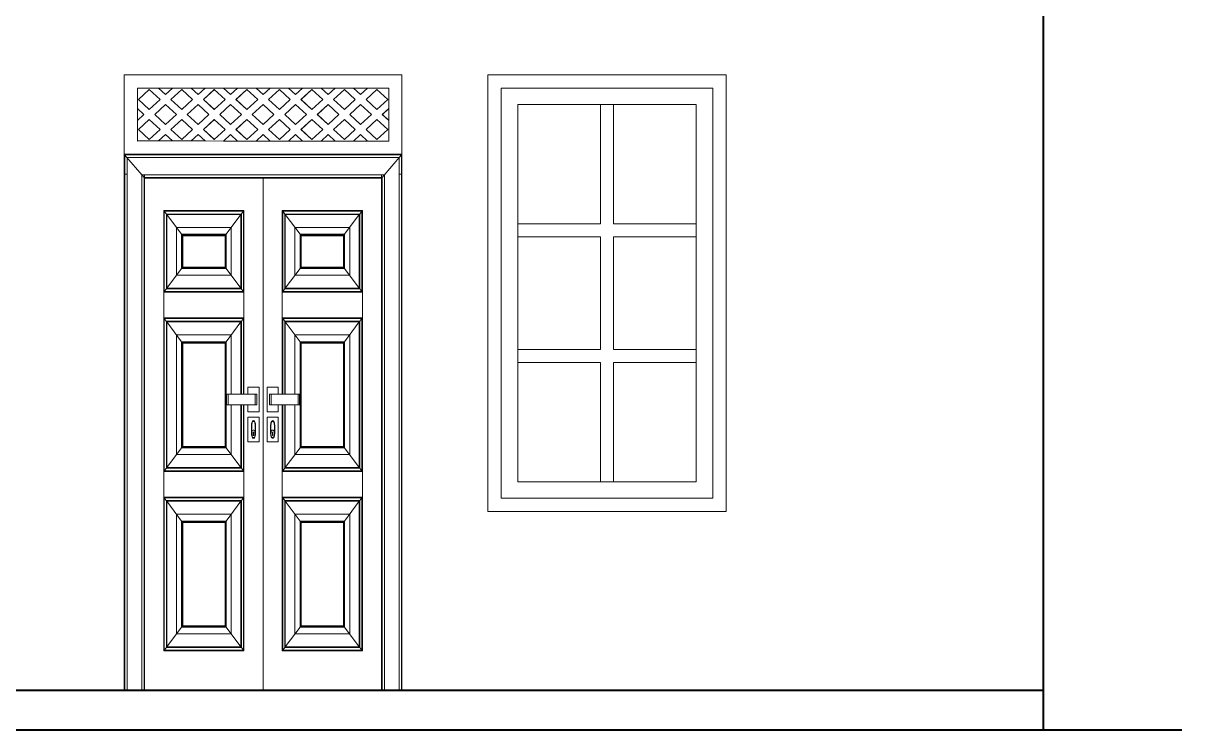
# Model space of a CAD drawing. Header units: inches. Extents: x 160056 to 168773, y -25300 to -22134.
# Drawn here: x 161566.1 to 161741.3, y -24981.6 to -24874.8 of the extents above; entities that cross this region are included whole.
import ezdxf

# ---------------------------------------------------------------- set-up
doc = ezdxf.new("R2010")
doc.units = ezdxf.units.IN
doc.header["$LTSCALE"] = 0.5
doc.header["$MEASUREMENT"] = 0
for name, color, linetype, lineweight in [('F-FURNITURE', 30, 'Continuous', 13), ('HACTH', 253, 'Continuous', 9), ('wall', 1, 'Continuous', 40), ('wall light', 6, 'Continuous', 25), ('window', 4, 'Continuous', 13)]:
    doc.layers.add(name, color=color, linetype=linetype, lineweight=lineweight)

msp = doc.modelspace()

# ---------------------------------------------------------------- linework, layer by layer
at = {"layer": 'F-FURNITURE'}
for p, q in [((161581.41, -24975.65), (161581.41, -24882.65)), ((161581.41, -24882.65), (161623.4, -24882.65)), ((161623.41, -24975.65), (161623.41, -24882.65)), ((161583.41, -24887.75), (161583.41, -24884.65)), ((161583.41, -24884.65), (161586.59, -24884.65)), ((161583.56, -24886.38), (161585.2, -24884.87)), ((161583.57, -24886.38), (161585.2, -24884.88)), ((161585.2, -24884.87), (161586.84, -24886.38)), ((161587.66, -24885.63), (161586.59, -24884.65)), ((161586.59, -24884.65), (161586.6, -24884.65)), ((161587.66, -24885.63), (161586.6, -24884.65)), ((161588.73, -24884.65), (161586.6, -24884.65)), ((161588.73, -24884.65), (161587.66, -24885.63)), ((161588.48, -24886.38), (161590.12, -24884.87)), ((161588.48, -24886.38), (161590.12, -24884.88)), ((161588.73, -24884.65), (161591.51, -24884.65)), ((161590.12, -24884.87), (161591.76, -24886.38)), ((161592.58, -24885.63), (161591.51, -24884.65)), ((161591.51, -24884.65), (161591.52, -24884.65)), ((161592.58, -24885.63), (161591.52, -24884.65)), ((161593.64, -24884.65), (161591.52, -24884.65)), ((161593.64, -24884.65), (161592.58, -24885.63)), ((161593.39, -24886.38), (161595.03, -24884.87)), ((161593.4, -24886.38), (161595.04, -24884.88)), ((161593.64, -24884.65), (161596.43, -24884.65)), ((161595.03, -24884.87), (161596.67, -24886.38)), ((161597.49, -24885.63), (161596.43, -24884.65)), ((161597.49, -24885.63), (161596.43, -24884.65)), ((161596.43, -24884.65), (161596.43, -24884.65)), ((161598.56, -24884.65), (161596.43, -24884.65)), ((161598.56, -24884.65), (161597.49, -24885.63)), ((161598.31, -24886.38), (161599.95, -24884.87)), ((161598.32, -24886.38), (161599.95, -24884.88)), ((161598.56, -24884.65), (161601.34, -24884.65)), ((161599.95, -24884.87), (161601.59, -24886.38)), ((161602.41, -24885.63), (161601.34, -24884.65)), ((161601.34, -24884.65), (161601.35, -24884.65)), ((161602.41, -24885.63), (161601.35, -24884.65)), ((161603.47, -24884.65), (161601.35, -24884.65)), ((161603.47, -24884.65), (161602.41, -24885.63)), ((161603.23, -24886.38), (161604.87, -24884.87)), ((161603.23, -24886.38), (161604.87, -24884.88)), ((161603.47, -24884.65), (161606.26, -24884.65)), ((161604.87, -24884.87), (161606.5, -24886.38)), ((161607.32, -24885.63), (161606.26, -24884.65)), ((161606.26, -24884.65), (161606.26, -24884.65)), ((161607.33, -24885.63), (161606.26, -24884.65)), ((161608.39, -24884.65), (161606.26, -24884.65)), ((161608.39, -24884.65), (161607.32, -24885.63)), ((161608.14, -24886.38), (161609.78, -24884.87)), ((161608.15, -24886.38), (161609.78, -24884.88)), ((161608.39, -24884.65), (161611.17, -24884.65)), ((161609.78, -24884.87), (161611.42, -24886.38)), ((161612.24, -24885.63), (161611.17, -24884.65)), ((161611.17, -24884.65), (161611.18, -24884.65)), ((161612.24, -24885.63), (161611.18, -24884.65)), ((161613.3, -24884.65), (161611.18, -24884.65)), ((161613.3, -24884.65), (161612.24, -24885.63)), ((161613.06, -24886.38), (161614.7, -24884.88)), ((161613.06, -24886.38), (161614.7, -24884.88)), ((161613.3, -24884.65), (161616.09, -24884.65)), ((161614.7, -24884.88), (161616.34, -24886.38)), ((161617.16, -24885.63), (161616.09, -24884.65)), ((161616.09, -24884.65), (161616.1, -24884.65)), ((161617.16, -24885.63), (161616.1, -24884.65)), ((161618.22, -24884.65), (161616.1, -24884.65)), ((161618.22, -24884.65), (161617.16, -24885.63)), ((161617.97, -24886.38), (161619.61, -24884.88)), ((161617.98, -24886.38), (161619.62, -24884.88)), ((161618.22, -24884.65), (161618.23, -24884.65)), ((161618.23, -24884.65), (161621.41, -24884.65)), ((161621.41, -24884.65), (161618.23, -24884.65)), ((161619.61, -24884.88), (161621.25, -24886.38)), ((161621.41, -24884.65), (161621.41, -24887.75)), ((161621.41, -24884.65), (161621.41, -24884.65)), ((161583.41, -24892.64), (161583.41, -24887.75)), ((161583.41, -24887.75), (161584.38, -24888.65)), ((161583.43, -24887.77), (161583.43, -24889.52)), ((161585.2, -24887.89), (161583.56, -24886.38)), ((161583.56, -24886.38), (161583.57, -24886.38)), ((161585.2, -24887.89), (161583.57, -24886.38)), ((161586.84, -24886.38), (161585.2, -24887.89)), ((161586.02, -24888.65), (161587.66, -24887.14)), ((161586.03, -24888.65), (161587.66, -24887.14)), ((161587.66, -24887.14), (161589.3, -24888.65)), ((161590.12, -24887.89), (161588.48, -24886.38)), ((161588.48, -24886.38), (161588.48, -24886.38)), ((161590.12, -24887.89), (161588.48, -24886.38)), ((161591.76, -24886.38), (161590.12, -24887.89)), ((161590.94, -24888.65), (161592.58, -24887.14)), ((161590.94, -24888.65), (161592.58, -24887.14)), ((161592.58, -24887.14), (161594.21, -24888.65)), ((161595.03, -24887.89), (161593.39, -24886.38)), ((161593.39, -24886.38), (161593.4, -24886.38)), ((161595.04, -24887.89), (161593.4, -24886.38)), ((161596.67, -24886.38), (161595.03, -24887.89)), ((161595.85, -24888.65), (161597.49, -24887.14)), ((161595.86, -24888.65), (161597.49, -24887.14)), ((161597.49, -24887.14), (161599.13, -24888.65)), ((161599.95, -24887.89), (161598.31, -24886.38)), ((161598.31, -24886.38), (161598.32, -24886.38)), ((161599.95, -24887.89), (161598.32, -24886.38)), ((161601.59, -24886.38), (161599.95, -24887.89)), ((161600.77, -24888.65), (161602.41, -24887.14)), ((161600.77, -24888.65), (161602.41, -24887.14)), ((161602.41, -24887.14), (161604.05, -24888.65)), ((161604.87, -24887.89), (161603.23, -24886.38)), ((161604.87, -24887.89), (161603.23, -24886.38)), ((161603.23, -24886.38), (161603.23, -24886.38)), ((161606.5, -24886.38), (161604.87, -24887.89)), ((161605.68, -24888.65), (161607.32, -24887.14)), ((161605.69, -24888.65), (161607.33, -24887.14)), ((161607.32, -24887.14), (161608.96, -24888.65)), ((161609.78, -24887.89), (161608.14, -24886.38)), ((161608.14, -24886.38), (161608.15, -24886.38)), ((161609.78, -24887.89), (161608.15, -24886.38)), ((161611.42, -24886.38), (161609.78, -24887.89)), ((161610.6, -24888.65), (161612.24, -24887.14)), ((161610.61, -24888.65), (161612.24, -24887.14)), ((161612.24, -24887.14), (161613.88, -24888.65)), ((161614.7, -24887.89), (161613.06, -24886.38)), ((161613.06, -24886.38), (161613.06, -24886.38)), ((161614.7, -24887.89), (161613.06, -24886.38)), ((161616.34, -24886.38), (161614.7, -24887.89)), ((161615.52, -24888.65), (161617.16, -24887.14)), ((161615.52, -24888.65), (161617.16, -24887.14)), ((161617.16, -24887.14), (161618.79, -24888.65)), ((161619.61, -24887.89), (161617.97, -24886.38)), ((161617.97, -24886.38), (161617.98, -24886.38)), ((161619.62, -24887.89), (161617.98, -24886.38)), ((161621.25, -24886.38), (161619.61, -24887.89)), ((161620.43, -24888.65), (161621.41, -24887.75)), ((161620.44, -24888.65), (161621.41, -24887.76)), ((161621.41, -24887.76), (161621.41, -24887.75)), ((161621.41, -24889.54), (161621.41, -24887.76)), ((161584.38, -24888.65), (161583.41, -24889.54)), ((161583.56, -24890.91), (161585.2, -24889.4)), ((161583.57, -24890.91), (161585.2, -24889.4)), ((161585.2, -24889.4), (161586.84, -24890.91)), ((161587.66, -24890.15), (161586.02, -24888.65)), ((161586.02, -24888.65), (161586.03, -24888.65)), ((161587.66, -24890.15), (161586.03, -24888.65)), ((161589.3, -24888.65), (161587.66, -24890.15)), ((161588.48, -24890.91), (161590.12, -24889.4)), ((161588.48, -24890.91), (161590.12, -24889.4)), ((161590.12, -24889.4), (161591.76, -24890.91)), ((161592.58, -24890.15), (161590.94, -24888.65)), ((161590.94, -24888.65), (161590.94, -24888.65)), ((161592.58, -24890.15), (161590.94, -24888.65)), ((161594.21, -24888.65), (161592.58, -24890.15)), ((161593.39, -24890.91), (161595.03, -24889.4)), ((161593.4, -24890.91), (161595.04, -24889.4)), ((161595.03, -24889.4), (161596.67, -24890.91)), ((161597.49, -24890.16), (161595.85, -24888.65)), ((161595.85, -24888.65), (161595.86, -24888.65)), ((161597.49, -24890.15), (161595.86, -24888.65)), ((161599.13, -24888.65), (161597.49, -24890.16)), ((161598.31, -24890.91), (161599.95, -24889.4)), ((161598.32, -24890.91), (161599.95, -24889.4)), ((161599.95, -24889.4), (161601.59, -24890.91)), ((161602.41, -24890.16), (161600.77, -24888.65)), ((161600.77, -24888.65), (161600.77, -24888.65)), ((161602.41, -24890.15), (161600.77, -24888.65)), ((161604.05, -24888.65), (161602.41, -24890.16)), ((161603.23, -24890.91), (161604.87, -24889.4)), ((161603.23, -24890.91), (161604.87, -24889.4)), ((161604.87, -24889.4), (161606.5, -24890.91)), ((161607.32, -24890.16), (161605.68, -24888.65)), ((161605.68, -24888.65), (161605.69, -24888.65)), ((161607.33, -24890.15), (161605.69, -24888.65)), ((161608.96, -24888.65), (161607.32, -24890.16)), ((161608.14, -24890.91), (161609.78, -24889.4)), ((161608.15, -24890.91), (161609.78, -24889.4)), ((161609.78, -24889.4), (161611.42, -24890.91)), ((161612.24, -24890.16), (161610.6, -24888.65)), ((161610.6, -24888.65), (161610.61, -24888.65)), ((161612.24, -24890.15), (161610.61, -24888.65)), ((161613.88, -24888.65), (161612.24, -24890.16)), ((161613.06, -24890.91), (161614.7, -24889.4)), ((161613.06, -24890.91), (161614.7, -24889.4)), ((161614.7, -24889.4), (161616.34, -24890.91)), ((161617.16, -24890.16), (161615.52, -24888.65)), ((161615.52, -24888.65), (161615.52, -24888.65)), ((161617.16, -24890.15), (161615.52, -24888.65)), ((161618.79, -24888.65), (161617.16, -24890.16)), ((161617.97, -24890.91), (161619.61, -24889.4)), ((161617.98, -24890.91), (161619.62, -24889.4)), ((161619.61, -24889.4), (161621.25, -24890.91)), ((161621.41, -24889.55), (161620.43, -24888.65)), ((161620.43, -24888.65), (161620.44, -24888.65)), ((161621.41, -24889.54), (161620.44, -24888.65)), ((161621.41, -24889.55), (161621.41, -24889.54)), ((161621.41, -24889.55), (161621.41, -24892.65)), ((161585.2, -24892.42), (161583.56, -24890.91)), ((161583.56, -24890.91), (161583.57, -24890.91)), ((161585.2, -24892.42), (161583.57, -24890.91)), ((161586.84, -24890.91), (161585.2, -24892.42)), ((161590.12, -24892.42), (161588.48, -24890.91)), ((161588.48, -24890.91), (161588.48, -24890.91)), ((161590.12, -24892.42), (161588.48, -24890.91)), ((161591.76, -24890.91), (161590.12, -24892.42)), ((161595.03, -24892.42), (161593.39, -24890.91)), ((161593.39, -24890.91), (161593.4, -24890.91)), ((161595.04, -24892.42), (161593.4, -24890.91)), ((161596.67, -24890.91), (161595.03, -24892.42)), ((161599.95, -24892.42), (161598.31, -24890.91)), ((161598.31, -24890.91), (161598.32, -24890.91)), ((161599.95, -24892.42), (161598.32, -24890.91)), ((161601.59, -24890.91), (161599.95, -24892.42)), ((161604.87, -24892.42), (161603.23, -24890.91)), ((161603.23, -24890.91), (161603.23, -24890.91)), ((161604.87, -24892.42), (161603.23, -24890.91)), ((161606.5, -24890.91), (161604.87, -24892.42)), ((161609.78, -24892.42), (161608.14, -24890.91)), ((161608.14, -24890.91), (161608.15, -24890.91)), ((161609.78, -24892.42), (161608.15, -24890.91)), ((161611.42, -24890.91), (161609.78, -24892.42)), ((161614.7, -24892.42), (161613.06, -24890.91)), ((161614.7, -24892.42), (161613.06, -24890.91)), ((161613.06, -24890.91), (161613.06, -24890.91)), ((161616.34, -24890.91), (161614.7, -24892.42)), ((161619.61, -24892.42), (161617.97, -24890.91)), ((161617.97, -24890.91), (161617.98, -24890.91)), ((161619.62, -24892.42), (161617.98, -24890.91)), ((161621.25, -24890.91), (161619.61, -24892.42)), ((161583.41, -24892.64), (161583.41, -24892.65)), ((161586.59, -24892.64), (161583.41, -24892.64)), ((161583.41, -24892.65), (161583.43, -24892.65)), ((161583.43, -24892.64), (161583.43, -24892.65)), ((161583.43, -24892.65), (161586.59, -24892.64)), ((161586.59, -24892.64), (161587.66, -24891.66)), ((161586.59, -24892.64), (161586.6, -24892.64)), ((161586.6, -24892.64), (161587.66, -24891.67)), ((161586.6, -24892.64), (161588.72, -24892.64)), ((161587.66, -24891.66), (161588.72, -24892.64)), ((161591.51, -24892.64), (161588.72, -24892.64)), ((161591.51, -24892.64), (161592.58, -24891.66)), ((161591.51, -24892.64), (161591.52, -24892.64)), ((161591.52, -24892.64), (161592.58, -24891.67)), ((161591.52, -24892.64), (161593.64, -24892.64)), ((161592.58, -24891.66), (161593.64, -24892.64)), ((161596.43, -24892.65), (161593.64, -24892.64)), ((161596.43, -24892.65), (161597.49, -24891.66)), ((161596.43, -24892.65), (161597.49, -24891.67)), ((161596.43, -24892.65), (161596.43, -24892.65)), ((161596.43, -24892.65), (161598.56, -24892.65)), ((161597.49, -24891.66), (161598.56, -24892.65)), ((161601.34, -24892.65), (161598.56, -24892.65)), ((161601.34, -24892.65), (161602.41, -24891.66)), ((161601.35, -24892.65), (161601.34, -24892.65)), ((161601.35, -24892.65), (161602.41, -24891.67)), ((161601.35, -24892.65), (161603.47, -24892.65)), ((161602.41, -24891.66), (161603.47, -24892.65)), ((161606.26, -24892.65), (161603.47, -24892.65)), ((161606.26, -24892.65), (161607.32, -24891.66)), ((161606.26, -24892.65), (161607.33, -24891.67)), ((161606.26, -24892.65), (161606.26, -24892.65)), ((161606.26, -24892.65), (161608.39, -24892.65)), ((161607.32, -24891.66), (161608.39, -24892.65)), ((161611.17, -24892.65), (161608.39, -24892.65)), ((161611.17, -24892.65), (161612.24, -24891.66)), ((161611.17, -24892.65), (161611.18, -24892.65)), ((161611.18, -24892.65), (161612.24, -24891.67)), ((161611.18, -24892.65), (161613.3, -24892.65)), ((161612.24, -24891.66), (161613.3, -24892.65)), ((161616.09, -24892.65), (161613.3, -24892.65)), ((161616.09, -24892.65), (161617.15, -24891.67)), ((161616.1, -24892.65), (161616.09, -24892.65)), ((161616.1, -24892.65), (161617.16, -24891.67)), ((161616.1, -24892.65), (161618.22, -24892.65)), ((161617.15, -24891.67), (161618.22, -24892.65)), ((161621.41, -24892.65), (161618.22, -24892.65)), ((161581.41, -24894.65), (161623.41, -24894.65)), ((161581.47, -24975.65), (161581.47, -24894.72)), ((161581.47, -24894.72), (161623.34, -24894.72)), ((161581.47, -24894.72), (161584.41, -24898.15)), ((161581.49, -24894.75), (161623.32, -24894.75)), ((161581.49, -24897.65), (161581.49, -24894.75)), ((161623.34, -24894.72), (161620.41, -24898.15)), ((161623.32, -24894.75), (161623.32, -24975.65)), ((161623.34, -24894.72), (161623.34, -24975.65)), ((161581.84, -24975.65), (161581.84, -24895.15)), ((161581.84, -24895.15), (161622.98, -24895.15)), ((161622.98, -24895.15), (161622.98, -24975.65)), ((161581.49, -24897.65), (161581.55, -24897.65)), ((161581.49, -24975.65), (161581.49, -24897.65)), ((161581.59, -24897.65), (161581.64, -24897.65)), ((161581.68, -24897.65), (161581.79, -24897.65)), ((161584.06, -24975.65), (161584.06, -24897.75)), ((161584.06, -24897.75), (161620.75, -24897.75)), ((161584.41, -24975.65), (161584.41, -24898.15)), ((161584.41, -24898.15), (161620.41, -24898.15)), ((161584.49, -24897.75), (161584.49, -24897.8)), ((161584.49, -24897.85), (161584.49, -24897.9)), ((161584.49, -24897.95), (161584.49, -24898.03)), ((161584.49, -24898.06), (161584.49, -24898.15)), ((161584.49, -24975.65), (161584.49, -24898.25)), ((161584.49, -24898.25), (161620.32, -24898.25)), ((161602.41, -24975.65), (161602.41, -24898.25)), ((161620.32, -24897.75), (161620.32, -24897.8)), ((161620.32, -24897.85), (161620.32, -24897.9)), ((161620.32, -24897.95), (161620.32, -24898.03)), ((161620.32, -24898.06), (161620.32, -24898.15)), ((161620.32, -24898.25), (161620.32, -24975.65)), ((161620.41, -24898.15), (161620.41, -24975.65)), ((161620.75, -24897.75), (161620.75, -24975.65)), ((161622.98, -24897.65), (161623.08, -24897.65)), ((161623.13, -24897.65), (161623.18, -24897.65)), ((161623.22, -24897.65), (161623.3, -24897.65)), ((161587.39, -24942.62), (161587.39, -24903.14)), ((161599.51, -24903.14), (161587.39, -24903.14)), ((161587.47, -24915.41), (161587.47, -24903.25)), ((161587.47, -24903.25), (161599.43, -24903.25)), ((161587.47, -24903.25), (161587.8, -24903.69)), ((161587.8, -24914.97), (161587.8, -24903.69)), ((161587.8, -24903.69), (161599.1, -24903.69)), ((161587.85, -24914.89), (161587.85, -24903.76)), ((161587.85, -24903.76), (161599.05, -24903.76)), ((161590.09, -24906.75), (161587.85, -24903.76)), ((161599.05, -24903.76), (161596.81, -24906.75)), ((161599.05, -24903.76), (161599.05, -24914.89)), ((161599.1, -24903.69), (161599.43, -24903.25)), ((161599.1, -24903.69), (161599.1, -24914.97)), ((161599.13, -24903.66), (161599.13, -24915)), ((161599.43, -24903.25), (161599.43, -24915.41)), ((161599.51, -24903.14), (161599.51, -24930.92)), ((161605.3, -24930.92), (161605.3, -24903.14)), ((161617.43, -24903.14), (161605.3, -24903.14)), ((161605.38, -24915.41), (161605.38, -24903.25)), ((161605.38, -24903.25), (161617.35, -24903.25)), ((161605.38, -24903.25), (161605.71, -24903.69)), ((161605.71, -24914.97), (161605.71, -24903.69)), ((161605.71, -24903.69), (161617.02, -24903.69)), ((161605.77, -24914.89), (161605.77, -24903.76)), ((161605.77, -24903.76), (161616.96, -24903.76)), ((161608.01, -24906.75), (161605.77, -24903.76)), ((161616.96, -24903.76), (161614.72, -24906.75)), ((161616.96, -24903.76), (161616.96, -24914.89)), ((161617.02, -24903.69), (161617.35, -24903.25)), ((161617.02, -24903.69), (161617.02, -24914.97)), ((161617.04, -24903.66), (161617.04, -24915)), ((161617.35, -24903.25), (161617.35, -24915.41)), ((161617.43, -24903.14), (161617.43, -24942.62)), ((161597.58, -24905.72), (161589.32, -24905.72)), ((161589.32, -24905.72), (161589.32, -24912.94)), ((161596.81, -24906.75), (161590.09, -24906.75)), ((161590.09, -24906.75), (161590.09, -24911.9)), ((161590.17, -24906.85), (161590.17, -24911.8)), ((161596.73, -24906.85), (161590.17, -24906.85)), ((161590.25, -24906.96), (161590.25, -24911.7)), ((161596.65, -24906.96), (161590.25, -24906.96)), ((161596.65, -24911.7), (161596.65, -24906.96)), ((161596.73, -24911.8), (161596.73, -24906.85)), ((161596.81, -24911.9), (161596.81, -24906.75)), ((161597.58, -24912.94), (161597.58, -24905.72)), ((161615.5, -24905.72), (161607.23, -24905.72)), ((161607.23, -24905.72), (161607.23, -24912.94)), ((161614.72, -24906.75), (161608.01, -24906.75)), ((161608.01, -24906.75), (161608.01, -24911.9)), ((161608.08, -24906.85), (161608.08, -24911.8)), ((161614.65, -24906.85), (161608.08, -24906.85)), ((161608.16, -24906.96), (161608.16, -24911.7)), ((161614.57, -24906.96), (161608.16, -24906.96)), ((161614.57, -24911.7), (161614.57, -24906.96)), ((161614.65, -24911.8), (161614.65, -24906.85)), ((161614.72, -24911.9), (161614.72, -24906.75)), ((161615.5, -24912.94), (161615.5, -24905.72)), ((161587.85, -24914.89), (161590.09, -24911.9)), ((161590.09, -24911.9), (161596.81, -24911.9)), ((161590.17, -24911.8), (161596.73, -24911.8)), ((161590.25, -24911.7), (161596.65, -24911.7)), ((161596.81, -24911.9), (161599.05, -24914.89)), ((161605.77, -24914.89), (161608.01, -24911.9)), ((161608.01, -24911.9), (161614.72, -24911.9)), ((161608.08, -24911.8), (161614.65, -24911.8)), ((161608.16, -24911.7), (161614.57, -24911.7)), ((161614.72, -24911.9), (161616.96, -24914.89)), ((161589.32, -24912.94), (161597.58, -24912.94)), ((161607.23, -24912.94), (161615.5, -24912.94)), ((161599.51, -24915.51), (161587.39, -24915.51)), ((161587.47, -24915.41), (161587.8, -24914.97)), ((161599.43, -24915.41), (161587.47, -24915.41)), ((161599.13, -24915), (161587.77, -24915)), ((161599.1, -24914.97), (161587.8, -24914.97)), ((161599.05, -24914.89), (161587.85, -24914.89)), ((161599.43, -24915.41), (161599.1, -24914.97)), ((161617.43, -24915.51), (161605.3, -24915.51)), ((161605.38, -24915.41), (161605.71, -24914.97)), ((161617.35, -24915.41), (161605.38, -24915.41)), ((161617.04, -24915), (161605.69, -24915)), ((161617.02, -24914.97), (161605.71, -24914.97)), ((161616.96, -24914.89), (161605.77, -24914.89)), ((161617.35, -24915.41), (161617.02, -24914.97)), ((161599.51, -24919.38), (161587.39, -24919.38)), ((161587.47, -24942.51), (161587.47, -24919.48)), ((161587.47, -24919.48), (161599.43, -24919.48)), ((161587.47, -24919.48), (161587.77, -24919.89)), ((161599.43, -24919.48), (161599.13, -24919.89)), ((161599.43, -24919.48), (161599.43, -24930.92)), ((161617.43, -24919.38), (161605.3, -24919.38)), ((161605.38, -24930.92), (161605.38, -24919.48)), ((161605.38, -24919.48), (161617.35, -24919.48)), ((161605.38, -24919.48), (161605.69, -24919.89)), ((161617.35, -24919.48), (161617.04, -24919.89)), ((161617.35, -24919.48), (161617.35, -24942.51)), ((161587.77, -24919.89), (161599.13, -24919.89)), ((161587.77, -24919.89), (161587.79, -24919.92)), ((161587.79, -24942.08), (161587.79, -24919.92)), ((161587.79, -24919.92), (161599.11, -24919.92)), ((161590.09, -24922.99), (161587.85, -24920)), ((161587.85, -24942), (161587.85, -24920)), ((161587.85, -24920), (161599.05, -24920)), ((161599.05, -24920), (161596.81, -24922.99)), ((161599.05, -24920), (161599.05, -24930.92)), ((161599.13, -24919.89), (161599.11, -24919.92)), ((161599.11, -24919.92), (161599.11, -24930.92)), ((161599.13, -24919.89), (161599.13, -24930.92)), ((161605.69, -24919.89), (161617.04, -24919.89)), ((161605.69, -24919.89), (161605.71, -24919.92)), ((161605.71, -24930.92), (161605.71, -24919.92)), ((161605.71, -24919.92), (161617.02, -24919.92)), ((161608.01, -24922.99), (161605.77, -24920)), ((161605.77, -24930.92), (161605.77, -24920)), ((161605.77, -24920), (161616.96, -24920)), ((161616.96, -24920), (161614.72, -24922.99)), ((161616.96, -24920), (161616.96, -24942)), ((161617.04, -24919.89), (161617.02, -24919.92)), ((161617.02, -24919.92), (161617.02, -24942.08)), ((161617.04, -24919.89), (161617.04, -24942.1)), ((161589.32, -24921.95), (161597.58, -24921.95)), ((161589.32, -24921.95), (161589.32, -24940.04)), ((161590.09, -24922.99), (161596.81, -24922.99)), ((161590.09, -24939.01), (161590.09, -24922.99)), ((161596.73, -24923.09), (161590.17, -24923.09)), ((161590.17, -24923.09), (161590.17, -24938.91)), ((161596.73, -24938.91), (161596.73, -24923.09)), ((161596.81, -24922.99), (161596.81, -24939.01)), ((161597.58, -24921.95), (161597.58, -24930.92)), ((161607.23, -24921.95), (161615.5, -24921.95)), ((161607.23, -24921.95), (161607.23, -24930.92)), ((161608.01, -24922.99), (161614.72, -24922.99)), ((161608.01, -24939.01), (161608.01, -24922.99)), ((161614.65, -24923.09), (161608.08, -24923.09)), ((161608.08, -24923.09), (161608.08, -24938.91)), ((161614.65, -24938.91), (161614.65, -24923.09)), ((161614.72, -24922.99), (161614.72, -24939.01)), ((161615.5, -24921.95), (161615.5, -24940.04)), ((161596.65, -24923.19), (161590.25, -24923.19)), ((161590.25, -24923.19), (161590.25, -24938.8)), ((161596.65, -24938.8), (161596.65, -24923.19)), ((161614.57, -24923.19), (161608.16, -24923.19)), ((161608.16, -24923.19), (161608.16, -24938.8)), ((161614.57, -24938.8), (161614.57, -24923.19)), ((161600.11, -24929.86), (161600.11, -24930.92)), ((161601.81, -24929.86), (161600.11, -24929.86)), ((161601.81, -24929.86), (161601.81, -24933.58)), ((161604.71, -24929.86), (161603, -24929.86)), ((161603, -24929.86), (161603, -24933.58)), ((161604.71, -24929.86), (161604.71, -24930.92)), ((161596.89, -24930.92), (161596.89, -24932.52)), ((161596.89, -24930.92), (161601.45, -24930.92)), ((161597.13, -24930.92), (161597.13, -24932.52)), ((161601.2, -24930.92), (161601.2, -24932.52)), ((161601.45, -24930.92), (161601.45, -24932.52)), ((161603.37, -24930.92), (161603.37, -24932.52)), ((161607.93, -24930.92), (161603.37, -24930.92)), ((161603.61, -24930.92), (161603.61, -24932.52)), ((161607.69, -24930.92), (161607.69, -24932.52)), ((161607.93, -24930.92), (161607.93, -24932.52)), ((161596.89, -24932.52), (161601.45, -24932.52)), ((161597.58, -24932.52), (161597.58, -24940.04)), ((161599.05, -24932.52), (161599.05, -24942)), ((161599.11, -24932.52), (161599.11, -24942.08)), ((161599.13, -24932.52), (161599.13, -24942.1)), ((161599.43, -24932.52), (161599.43, -24942.51)), ((161599.51, -24932.52), (161599.51, -24942.62)), ((161600.11, -24932.52), (161600.11, -24933.58)), ((161600.11, -24933.58), (161601.81, -24933.58)), ((161603, -24933.58), (161604.71, -24933.58)), ((161607.93, -24932.52), (161603.37, -24932.52)), ((161604.71, -24932.52), (161604.71, -24933.58)), ((161605.3, -24942.62), (161605.3, -24932.52)), ((161605.38, -24942.51), (161605.38, -24932.52)), ((161605.71, -24942.08), (161605.71, -24932.52)), ((161605.77, -24942), (161605.77, -24932.52)), ((161607.23, -24940.04), (161607.23, -24932.52)), ((161600.11, -24934.38), (161601.81, -24934.38)), ((161600.11, -24938.11), (161600.11, -24934.38)), ((161600.67, -24935.41), (161600.66, -24935.58)), ((161600.7, -24935.25), (161600.67, -24935.41)), ((161600.74, -24935.11), (161600.7, -24935.25)), ((161600.71, -24935.43), (161600.74, -24935.3)), ((161600.81, -24935), (161600.74, -24935.11)), ((161600.74, -24935.3), (161600.78, -24935.18)), ((161600.78, -24935.18), (161600.83, -24935.09)), ((161600.88, -24934.94), (161600.81, -24935)), ((161600.83, -24935.09), (161600.89, -24935.03)), ((161600.96, -24934.91), (161600.88, -24934.94)), ((161600.89, -24935.03), (161600.96, -24935.01)), ((161601.04, -24934.94), (161600.96, -24934.91)), ((161600.96, -24935.01), (161601.03, -24935.03)), ((161601.03, -24935.03), (161601.09, -24935.09)), ((161601.11, -24935), (161601.04, -24934.94)), ((161601.09, -24935.09), (161601.14, -24935.18)), ((161601.17, -24935.11), (161601.11, -24935)), ((161601.14, -24935.18), (161601.18, -24935.3)), ((161601.22, -24935.25), (161601.17, -24935.11)), ((161601.18, -24935.3), (161601.21, -24935.43)), ((161601.25, -24935.41), (161601.22, -24935.25)), ((161601.26, -24935.58), (161601.25, -24935.41)), ((161601.81, -24934.38), (161601.81, -24938.11)), ((161603, -24934.38), (161603, -24938.11)), ((161604.71, -24934.38), (161603, -24934.38)), ((161603.55, -24935.58), (161603.56, -24935.41)), ((161603.56, -24935.41), (161603.59, -24935.25)), ((161603.59, -24935.25), (161603.64, -24935.11)), ((161603.63, -24935.3), (161603.61, -24935.43)), ((161603.67, -24935.18), (161603.63, -24935.3)), ((161603.64, -24935.11), (161603.7, -24935)), ((161603.73, -24935.09), (161603.67, -24935.18)), ((161603.7, -24935), (161603.78, -24934.94)), ((161603.79, -24935.03), (161603.73, -24935.09)), ((161603.78, -24934.94), (161603.86, -24934.91)), ((161603.86, -24935.01), (161603.79, -24935.03)), ((161603.86, -24934.91), (161603.93, -24934.94)), ((161603.92, -24935.03), (161603.86, -24935.01)), ((161603.98, -24935.09), (161603.92, -24935.03)), ((161603.93, -24934.94), (161604.01, -24935)), ((161604.04, -24935.18), (161603.98, -24935.09)), ((161604.01, -24935), (161604.07, -24935.11)), ((161604.08, -24935.3), (161604.04, -24935.18)), ((161604.07, -24935.11), (161604.12, -24935.25)), ((161604.1, -24935.43), (161604.08, -24935.3)), ((161604.12, -24935.25), (161604.15, -24935.41)), ((161604.15, -24935.41), (161604.16, -24935.58)), ((161604.71, -24938.11), (161604.71, -24934.38)), ((161600.66, -24936.91), (161600.66, -24935.58)), ((161600.66, -24936.91), (161600.67, -24937.08)), ((161600.67, -24937.08), (161600.7, -24937.24)), ((161600.7, -24935.59), (161600.71, -24935.43)), ((161600.7, -24936.9), (161600.7, -24935.59)), ((161600.71, -24936.77), (161600.7, -24936.9)), ((161600.7, -24936.9), (161600.7, -24936.91)), ((161600.7, -24936.91), (161600.7, -24936.92)), ((161600.7, -24936.92), (161600.71, -24937.06)), ((161600.73, -24936.63), (161600.71, -24936.77)), ((161600.71, -24937.06), (161600.71, -24937.06)), ((161600.71, -24937.06), (161600.74, -24937.19)), ((161600.77, -24936.51), (161600.73, -24936.63)), ((161600.83, -24936.42), (161600.77, -24936.51)), ((161600.89, -24936.36), (161600.83, -24936.42)), ((161600.96, -24936.34), (161600.89, -24936.36)), ((161600.93, -24936.64), (161600.99, -24936.64)), ((161600.93, -24937.18), (161600.93, -24936.64)), ((161600.99, -24937.18), (161600.93, -24937.18)), ((161601.02, -24936.36), (161600.96, -24936.34)), ((161600.99, -24936.64), (161600.99, -24937.18)), ((161601.09, -24936.42), (161601.02, -24936.36)), ((161601.14, -24936.51), (161601.09, -24936.42)), ((161601.18, -24936.62), (161601.14, -24936.51)), ((161601.21, -24936.76), (161601.18, -24936.62)), ((161601.18, -24937.19), (161601.21, -24937.06)), ((161601.21, -24935.43), (161601.22, -24935.59)), ((161601.22, -24936.9), (161601.21, -24936.76)), ((161601.21, -24937.05), (161601.22, -24936.9)), ((161601.21, -24937.06), (161601.21, -24937.05)), ((161601.22, -24935.59), (161601.22, -24936.9)), ((161601.22, -24937.24), (161601.25, -24937.08)), ((161601.25, -24937.08), (161601.26, -24936.91)), ((161601.26, -24936.91), (161601.26, -24935.58)), ((161603.55, -24936.91), (161603.55, -24935.58)), ((161603.56, -24937.08), (161603.55, -24936.91)), ((161603.59, -24937.24), (161603.56, -24937.08)), ((161603.61, -24935.43), (161603.6, -24935.59)), ((161603.6, -24935.59), (161603.6, -24936.9)), ((161603.6, -24936.9), (161603.61, -24936.76)), ((161603.6, -24937.05), (161603.6, -24936.9)), ((161603.61, -24937.06), (161603.6, -24937.05)), ((161603.61, -24936.76), (161603.63, -24936.62)), ((161603.63, -24937.19), (161603.61, -24937.06)), ((161603.63, -24936.62), (161603.67, -24936.51)), ((161603.67, -24936.51), (161603.73, -24936.42)), ((161603.73, -24936.42), (161603.79, -24936.36)), ((161603.79, -24936.36), (161603.86, -24936.34)), ((161603.82, -24936.64), (161603.82, -24937.18)), ((161603.89, -24936.64), (161603.82, -24936.64)), ((161603.82, -24937.18), (161603.89, -24937.18)), ((161603.86, -24936.34), (161603.92, -24936.36)), ((161603.89, -24937.18), (161603.89, -24936.64)), ((161603.92, -24936.36), (161603.99, -24936.42)), ((161603.99, -24936.42), (161604.04, -24936.51)), ((161604.04, -24936.51), (161604.08, -24936.63)), ((161604.08, -24936.63), (161604.11, -24936.77)), ((161604.1, -24937.06), (161604.08, -24937.19)), ((161604.11, -24935.59), (161604.1, -24935.43)), ((161604.11, -24936.92), (161604.1, -24937.06)), ((161604.1, -24937.06), (161604.1, -24937.06)), ((161604.11, -24936.9), (161604.11, -24935.59)), ((161604.11, -24936.77), (161604.11, -24936.9)), ((161604.11, -24936.9), (161604.11, -24936.91)), ((161604.11, -24936.91), (161604.11, -24936.92)), ((161604.15, -24937.08), (161604.12, -24937.24)), ((161604.16, -24936.91), (161604.15, -24937.08)), ((161604.16, -24936.91), (161604.16, -24935.58)), ((161590.17, -24938.91), (161596.73, -24938.91)), ((161590.25, -24938.8), (161596.65, -24938.8)), ((161601.81, -24938.11), (161600.11, -24938.11)), ((161600.7, -24937.24), (161600.74, -24937.38)), ((161600.74, -24937.19), (161600.74, -24937.2)), ((161600.74, -24937.2), (161600.78, -24937.31)), ((161600.74, -24937.38), (161600.81, -24937.49)), ((161600.78, -24937.31), (161600.78, -24937.31)), ((161600.78, -24937.31), (161600.83, -24937.4)), ((161600.81, -24937.49), (161600.88, -24937.55)), ((161600.83, -24937.4), (161600.83, -24937.4)), ((161600.83, -24937.4), (161600.89, -24937.45)), ((161600.88, -24937.55), (161600.96, -24937.57)), ((161600.89, -24937.45), (161600.9, -24937.46)), ((161600.9, -24937.46), (161600.96, -24937.47)), ((161600.96, -24937.48), (161601.03, -24937.45)), ((161600.96, -24937.47), (161600.96, -24937.48)), ((161600.96, -24937.57), (161601.04, -24937.55)), ((161601.03, -24937.45), (161601.09, -24937.4)), ((161601.03, -24937.45), (161601.03, -24937.45)), ((161601.04, -24937.55), (161601.11, -24937.49)), ((161601.09, -24937.4), (161601.14, -24937.31)), ((161601.09, -24937.4), (161601.09, -24937.4)), ((161601.11, -24937.49), (161601.17, -24937.38)), ((161601.14, -24937.3), (161601.18, -24937.19)), ((161601.14, -24937.31), (161601.14, -24937.3)), ((161601.17, -24937.38), (161601.22, -24937.24)), ((161601.18, -24937.19), (161601.18, -24937.19)), ((161603, -24938.11), (161604.71, -24938.11)), ((161603.64, -24937.38), (161603.59, -24937.24)), ((161603.63, -24937.19), (161603.63, -24937.19)), ((161603.67, -24937.3), (161603.63, -24937.19)), ((161603.7, -24937.49), (161603.64, -24937.38)), ((161603.67, -24937.31), (161603.67, -24937.3)), ((161603.72, -24937.4), (161603.67, -24937.31)), ((161603.78, -24937.55), (161603.7, -24937.49)), ((161603.73, -24937.4), (161603.72, -24937.4)), ((161603.79, -24937.45), (161603.73, -24937.4)), ((161603.86, -24937.57), (161603.78, -24937.55)), ((161603.85, -24937.48), (161603.79, -24937.45)), ((161603.79, -24937.45), (161603.79, -24937.45)), ((161603.86, -24937.47), (161603.85, -24937.48)), ((161603.92, -24937.46), (161603.86, -24937.47)), ((161603.93, -24937.55), (161603.86, -24937.57)), ((161603.98, -24937.4), (161603.92, -24937.45)), ((161603.92, -24937.45), (161603.92, -24937.46)), ((161604.01, -24937.49), (161603.93, -24937.55)), ((161604.04, -24937.31), (161603.98, -24937.4)), ((161603.98, -24937.4), (161603.98, -24937.4)), ((161604.07, -24937.38), (161604.01, -24937.49)), ((161604.08, -24937.2), (161604.04, -24937.31)), ((161604.04, -24937.31), (161604.04, -24937.31)), ((161604.12, -24937.24), (161604.07, -24937.38)), ((161604.08, -24937.19), (161604.08, -24937.2)), ((161608.08, -24938.91), (161614.65, -24938.91)), ((161608.16, -24938.8), (161614.57, -24938.8)), ((161587.85, -24942), (161590.09, -24939.01)), ((161597.58, -24940.04), (161589.32, -24940.04)), ((161596.81, -24939.01), (161590.09, -24939.01)), ((161596.81, -24939.01), (161599.05, -24942)), ((161605.77, -24942), (161608.01, -24939.01)), ((161615.5, -24940.04), (161607.23, -24940.04)), ((161614.72, -24939.01), (161608.01, -24939.01)), ((161614.72, -24939.01), (161616.96, -24942)), ((161587.47, -24942.51), (161587.79, -24942.08)), ((161599.11, -24942.08), (161587.79, -24942.08)), ((161599.05, -24942), (161587.85, -24942)), ((161599.13, -24942.1), (161599.11, -24942.08)), ((161599.43, -24942.51), (161599.13, -24942.1)), ((161605.38, -24942.51), (161605.71, -24942.08)), ((161617.02, -24942.08), (161605.71, -24942.08)), ((161616.96, -24942), (161605.77, -24942)), ((161617.04, -24942.1), (161617.02, -24942.08)), ((161617.35, -24942.51), (161617.04, -24942.1)), ((161587.39, -24946.48), (161587.39, -24942.62)), ((161599.51, -24942.62), (161587.39, -24942.62)), ((161599.43, -24942.51), (161587.47, -24942.51)), ((161599.51, -24942.62), (161599.51, -24946.48)), ((161605.3, -24946.48), (161605.3, -24942.62)), ((161617.43, -24942.62), (161605.3, -24942.62)), ((161617.35, -24942.51), (161605.38, -24942.51)), ((161617.43, -24942.62), (161617.43, -24946.48)), ((161587.39, -24946.48), (161587.39, -24969.72)), ((161599.51, -24946.48), (161587.39, -24946.48)), ((161587.47, -24969.62), (161587.47, -24946.58)), ((161587.47, -24946.58), (161599.43, -24946.58)), ((161587.47, -24946.58), (161587.77, -24947)), ((161587.77, -24947), (161599.13, -24947)), ((161587.77, -24947), (161587.79, -24947.02)), ((161587.79, -24969.18), (161587.79, -24947.02)), ((161587.79, -24947.02), (161599.11, -24947.02)), ((161590.09, -24950.09), (161587.85, -24947.1)), ((161587.85, -24969.1), (161587.85, -24947.1)), ((161587.85, -24947.1), (161599.05, -24947.1)), ((161599.05, -24947.1), (161596.81, -24950.09)), ((161599.05, -24947.1), (161599.05, -24969.1)), ((161599.13, -24947), (161599.11, -24947.02)), ((161599.11, -24947.02), (161599.11, -24969.18)), ((161599.43, -24946.58), (161599.13, -24947)), ((161599.13, -24947), (161599.13, -24969.2)), ((161599.43, -24946.58), (161599.43, -24969.62)), ((161599.51, -24969.72), (161599.51, -24946.48)), ((161605.3, -24946.48), (161605.3, -24969.72)), ((161617.43, -24946.48), (161605.3, -24946.48)), ((161605.38, -24969.62), (161605.38, -24946.58)), ((161605.38, -24946.58), (161617.35, -24946.58)), ((161605.38, -24946.58), (161605.69, -24947)), ((161605.69, -24947), (161617.04, -24947)), ((161605.69, -24947), (161605.71, -24947.02)), ((161605.71, -24969.18), (161605.71, -24947.02)), ((161605.71, -24947.02), (161617.02, -24947.02)), ((161608.01, -24950.09), (161605.77, -24947.1)), ((161605.77, -24969.1), (161605.77, -24947.1)), ((161605.77, -24947.1), (161616.96, -24947.1)), ((161616.96, -24947.1), (161614.72, -24950.09)), ((161616.96, -24947.1), (161616.96, -24969.1)), ((161617.04, -24947), (161617.02, -24947.02)), ((161617.02, -24947.02), (161617.02, -24969.18)), ((161617.35, -24946.58), (161617.04, -24947)), ((161617.04, -24947), (161617.04, -24969.2)), ((161617.35, -24946.58), (161617.35, -24969.62)), ((161617.43, -24969.72), (161617.43, -24946.48)), ((161589.32, -24949.06), (161597.58, -24949.06)), ((161589.32, -24949.06), (161589.32, -24967.14)), ((161597.58, -24949.06), (161597.58, -24967.14)), ((161607.23, -24949.06), (161615.5, -24949.06)), ((161607.23, -24949.06), (161607.23, -24967.14)), ((161615.5, -24949.06), (161615.5, -24967.14)), ((161590.09, -24950.09), (161596.81, -24950.09)), ((161590.09, -24966.11), (161590.09, -24950.09)), ((161596.73, -24950.19), (161590.17, -24950.19)), ((161590.17, -24950.19), (161590.17, -24966.01)), ((161596.65, -24950.3), (161590.25, -24950.3)), ((161590.25, -24950.3), (161590.25, -24965.91)), ((161596.65, -24965.91), (161596.65, -24950.3)), ((161596.73, -24966.01), (161596.73, -24950.19)), ((161596.81, -24950.09), (161596.81, -24966.11)), ((161608.01, -24950.09), (161614.72, -24950.09)), ((161608.01, -24966.11), (161608.01, -24950.09)), ((161614.65, -24950.19), (161608.08, -24950.19)), ((161608.08, -24950.19), (161608.08, -24966.01)), ((161614.57, -24950.3), (161608.16, -24950.3)), ((161608.16, -24950.3), (161608.16, -24965.91)), ((161614.57, -24965.91), (161614.57, -24950.3)), ((161614.65, -24966.01), (161614.65, -24950.19)), ((161614.72, -24950.09), (161614.72, -24966.11)), ((161587.85, -24969.1), (161590.09, -24966.11)), ((161596.81, -24966.11), (161590.09, -24966.11)), ((161590.17, -24966.01), (161596.73, -24966.01)), ((161590.25, -24965.91), (161596.65, -24965.91)), ((161596.81, -24966.11), (161599.05, -24969.1)), ((161605.77, -24969.1), (161608.01, -24966.11)), ((161614.72, -24966.11), (161608.01, -24966.11)), ((161608.08, -24966.01), (161614.65, -24966.01)), ((161608.16, -24965.91), (161614.57, -24965.91)), ((161614.72, -24966.11), (161616.96, -24969.1)), ((161597.58, -24967.14), (161589.32, -24967.14)), ((161615.5, -24967.14), (161607.23, -24967.14)), ((161599.51, -24969.72), (161587.39, -24969.72)), ((161587.47, -24969.62), (161587.79, -24969.18)), ((161599.43, -24969.62), (161587.47, -24969.62)), ((161599.11, -24969.18), (161587.79, -24969.18)), ((161599.05, -24969.1), (161587.85, -24969.1)), ((161599.13, -24969.2), (161599.11, -24969.18)), ((161599.43, -24969.62), (161599.13, -24969.2)), ((161617.43, -24969.72), (161605.3, -24969.72)), ((161605.38, -24969.62), (161605.71, -24969.18)), ((161617.35, -24969.62), (161605.38, -24969.62)), ((161617.02, -24969.18), (161605.71, -24969.18)), ((161616.96, -24969.1), (161605.77, -24969.1)), ((161617.04, -24969.2), (161617.02, -24969.18)), ((161617.35, -24969.62), (161617.04, -24969.2))]:
    msp.add_line(p, q, dxfattribs=at)
at = {"layer": 'HACTH'}
msp.add_line((161623.4, -24882.65), (161623.41, -24882.65), dxfattribs=at)
at = {"layer": 'wall'}
for p, q in [((161720.41, -24981.65), (161720.41, -24872.65)), ((161441.41, -24975.65), (161720.41, -24975.65)), ((161411.8, -24981.65), (161741.32, -24981.65))]:
    msp.add_line(p, q, dxfattribs=at)
at = {"layer": 'wall light'}
msp.add_line((161576.41, -24975.65), (161623.41, -24975.65), dxfattribs=at)
at = {"layer": 'window'}
for p, q in [((161636.41, -24882.65), (161672.41, -24882.65)), ((161636.41, -24948.65), (161636.41, -24882.65)), ((161672.41, -24882.65), (161672.41, -24948.65)), ((161638.41, -24884.65), (161670.41, -24884.65)), ((161638.41, -24946.65), (161638.41, -24884.65)), ((161670.41, -24884.65), (161670.41, -24946.65)), ((161640.91, -24944.15), (161640.91, -24887.15)), ((161640.91, -24887.15), (161667.91, -24887.15)), ((161653.41, -24887.15), (161653.41, -24905.15)), ((161655.41, -24887.15), (161655.41, -24905.15)), ((161667.91, -24887.15), (161667.91, -24944.15)), ((161640.91, -24905.15), (161653.41, -24905.15)), ((161655.41, -24905.15), (161667.91, -24905.15)), ((161640.91, -24907.15), (161653.41, -24907.15)), ((161653.41, -24907.15), (161653.41, -24924.15)), ((161655.41, -24907.15), (161655.41, -24924.15)), ((161655.41, -24907.15), (161667.91, -24907.15)), ((161640.91, -24924.15), (161653.41, -24924.15)), ((161655.41, -24924.15), (161667.91, -24924.15)), ((161640.91, -24926.15), (161653.41, -24926.15)), ((161653.41, -24926.15), (161653.41, -24944.15)), ((161655.41, -24926.15), (161655.41, -24944.15)), ((161655.41, -24926.15), (161667.91, -24926.15)), ((161667.91, -24944.15), (161640.91, -24944.15)), ((161670.41, -24946.65), (161638.41, -24946.65)), ((161672.41, -24948.65), (161636.41, -24948.65))]:
    msp.add_line(p, q, dxfattribs=at)

doc.saveas('drawing.dxf')
